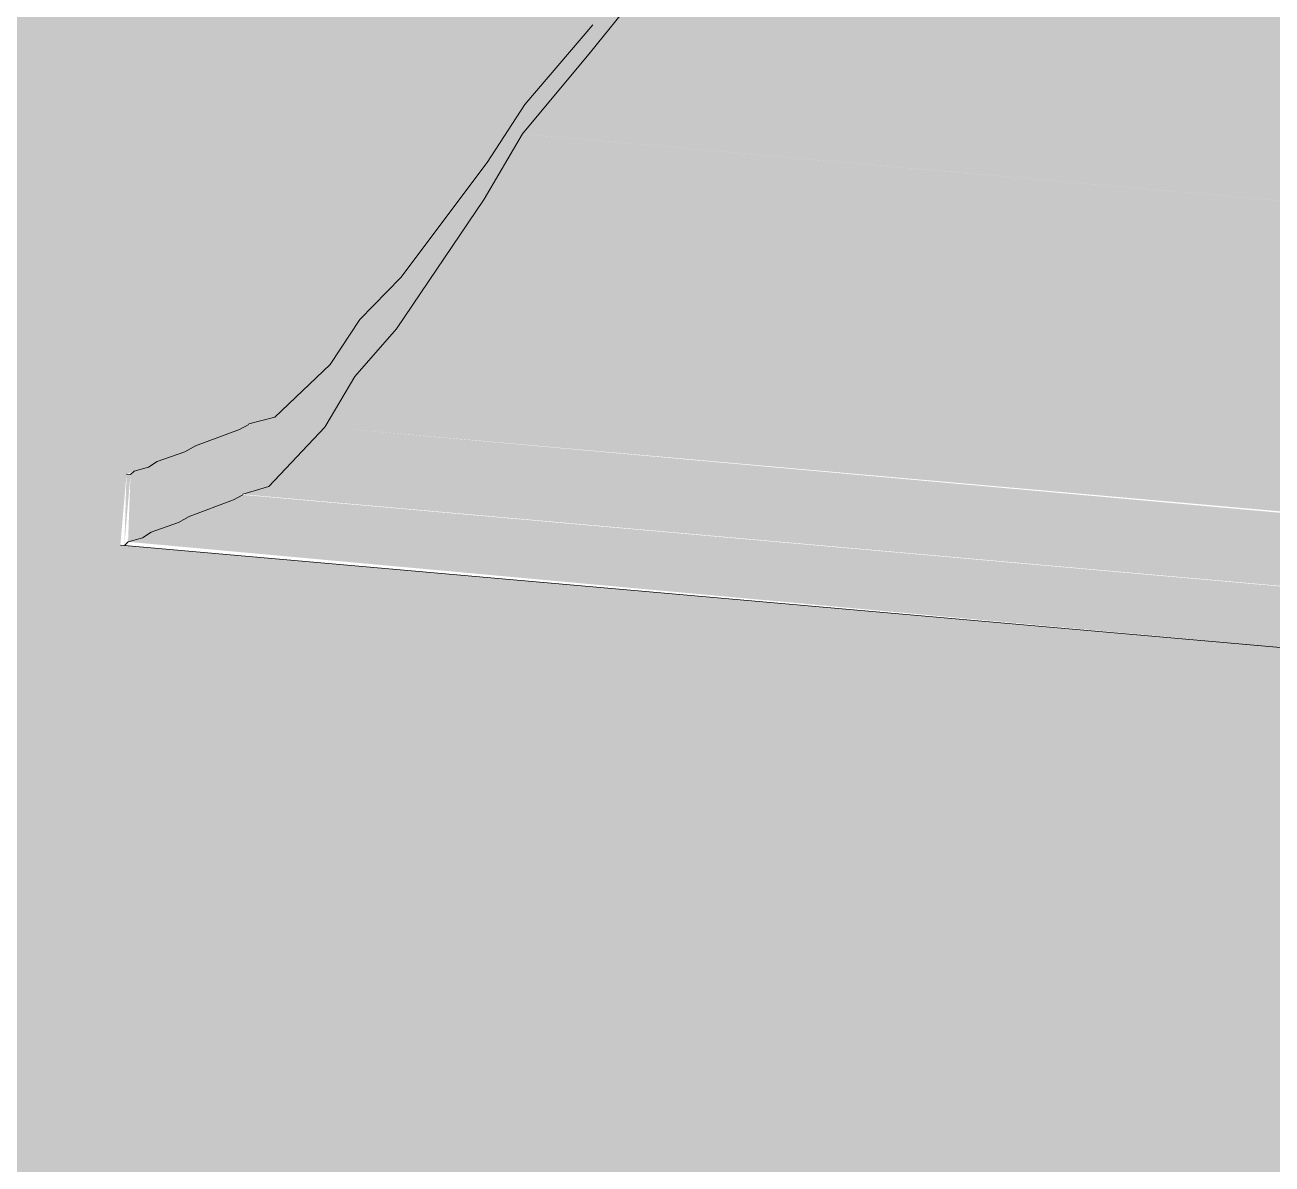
# Model space of a CAD drawing. Header units: centimetres. Extents: x -4381 to 5639, y -3920 to 4826.
# Drawn here: x 64.7509 to 64.96, y 36.0079 to 36.1988 of the extents above; entities that cross this region are included whole.
import ezdxf
from ezdxf.xclip import XClip

# ---------------------------------------------------------------- set-up
doc = ezdxf.new("R2010")
doc.units = ezdxf.units.CM
doc.header["$MEASUREMENT"] = 0
doc.header["$XCLIPFRAME"] = 0
doc.set_wipeout_variables(frame=1)
doc.linetypes.add('Wipeout_Contour', pattern=[100, 0, -100])
for name, color, linetype in [('01- MOBILIER', 7, 'Continuous'), ('Drawing & Figure', 7, 'Continuous'), ('Structural - Bearing', 7, 'Continuous')]:
    doc.layers.add(name, color=color, linetype=linetype)
for name, color, linetype, lineweight in [('01- MOBILIER_Pen_No__1', 7, 'Continuous', 5), ('01- MOBILIER_Pen_No__101', 252, 'Continuous', 5), ('01- MOBILIER_Pen_No__2', 8, 'Continuous', 5)]:
    doc.layers.add(name, color=color, linetype=linetype, lineweight=lineweight)
doc.layers.add('01- MOBILIER_Pen_No__178', color=7, linetype='Continuous', lineweight=5, true_color=0xbda888)
doc.layers.add('Structural - Bearing_Pen_No__102', color=7, linetype='Continuous', lineweight=5, true_color=0xcccccc)

# ---------------------------------------------------------------- blocks, each defined once
blk = doc.blocks.new('Drawing_7_7', base_point=(-363.09186, 32.20361))
at = {"color": 254, "linetype": 'Wipeout_Contour', "lineweight": 0, "ltscale": 6933.807382}
blk.add_wipeout([(63.96688, 38.80361), (63.96688, 36.60361), (64.56688, 36.60361), (64.56688, 35.70361), (64.85553, 35.70361), (64.85553, 35.71361), (65.03281, 35.71361), (65.03281, 36.07536), (64.96421, 36.08146), (64.9653, 36.09411), (64.76688, 36.11161), (64.76791, 36.12348), (64.7692, 36.12402), (64.7716, 36.12469), (64.77305, 36.1256), (64.77767, 36.12722), (64.77947, 36.12822), (64.78685, 36.13101), (64.78841, 36.13183), (64.79277, 36.13304), (64.80205, 36.14186), (64.80705, 36.1494), (64.81393, 36.15645), (64.8284, 36.17572), (64.83471, 36.18546), (64.84608, 36.19879), (64.86889, 36.2263), (64.88267, 36.2433), (64.89521, 36.25419), (64.92684, 36.28217), (64.94098, 36.29483), (64.9642, 36.31004), (64.99098, 36.32773), (65.0107, 36.33736), (65.04499, 36.35416), (65.04612, 36.35174), (65.05404, 36.35564), (65.05229, 36.35926), (65.06019, 36.36465), (65.08269, 36.38013), (65.1078, 36.39394), (65.12325, 36.40255), (65.15198, 36.41492), (65.16529, 36.4208), (65.19329, 36.42984), (65.20802, 36.43479), (65.23204, 36.44013), (65.25059, 36.44455), (65.26206, 36.44635), (65.28563, 36.45179), (65.30352, 36.45581), (65.30968, 36.45882), (65.32382, 36.46297), (65.3295, 36.46537), (65.33647, 36.46701), (65.34407, 36.46994), (65.34606, 36.4702), (65.35245, 36.47225), (65.35554, 36.47297), (65.36688, 36.46954), (65.2355, 36.10559), (65.19892, 36.11902), (65.19372, 36.12093), (65.16194, 36.13259), (65.15992, 36.13675), (65.15442, 36.13405), (65.15381, 36.12709), (65.15108, 36.11804), (65.14907, 36.11263), (65.14806, 36.10699), (65.1483, 36.10382), (65.14918, 36.1016), (65.15146, 36.09989), (65.15284, 36.09872), (65.15963, 36.09469), (65.16123, 36.09339), (65.1655, 36.09099), (65.16677, 36.08983), (65.16902, 36.08875), (65.1702, 36.088), (65.16917, 36.07612), (65.14192, 36.07853), (65.14082, 36.06577), (65.07221, 36.07186), (65.07221, 35.71361), (65.2495, 35.71361), (65.2495, 35.70361), (65.66688, 35.70361), (65.66688, 37.80361), (66.86688, 37.80361), (66.86688, 35.70361), (67.49688, 35.70361), (67.49688, 38.80361)], dxfattribs=at).dxf.layer = 'Structural - Bearing'
at = {"layer": 'Structural - Bearing_Pen_No__102', "linetype": 'Continuous', "ltscale": 10}
blk.add_hatch(color=256, dxfattribs=at).paths.add_polyline_path([(63.96688, 38.80361), (63.96688, 36.60361), (64.56688, 36.60361), (64.56688, 35.70361), (64.85553, 35.70361), (64.85553, 35.71361), (65.03281, 35.71361), (65.03281, 36.07536), (64.96421, 36.08146), (64.9653, 36.09411), (64.76688, 36.11161), (64.76791, 36.12348), (64.7692, 36.12402), (64.7716, 36.12469), (64.77305, 36.1256), (64.77767, 36.12722), (64.77947, 36.12822), (64.78685, 36.13101), (64.78841, 36.13183), (64.79277, 36.13304), (64.80205, 36.14186), (64.80705, 36.1494), (64.81393, 36.15645), (64.8284, 36.17572), (64.83471, 36.18546), (64.84608, 36.19879), (64.86889, 36.2263), (64.88267, 36.2433), (64.89521, 36.25419), (64.92684, 36.28217), (64.94098, 36.29483), (64.9642, 36.31004), (64.99098, 36.32773), (65.0107, 36.33736), (65.04499, 36.35416), (65.04612, 36.35174), (65.05404, 36.35564), (65.05229, 36.35926), (65.06019, 36.36465), (65.08269, 36.38013), (65.1078, 36.39394), (65.12325, 36.40255), (65.15198, 36.41492), (65.16529, 36.4208), (65.19329, 36.42984), (65.20802, 36.43479), (65.23204, 36.44013), (65.25059, 36.44455), (65.26206, 36.44635), (65.28563, 36.45179), (65.30352, 36.45581), (65.30968, 36.45882), (65.32382, 36.46297), (65.3295, 36.46537), (65.33647, 36.46701), (65.34407, 36.46994), (65.34606, 36.4702), (65.35245, 36.47225), (65.35554, 36.47297), (65.36688, 36.46954), (65.2355, 36.10559), (65.19892, 36.11902), (65.19372, 36.12093), (65.16194, 36.13259), (65.15992, 36.13675), (65.15442, 36.13405), (65.15381, 36.12709), (65.15108, 36.11804), (65.14907, 36.11263), (65.14806, 36.10699), (65.1483, 36.10382), (65.14918, 36.1016), (65.15146, 36.09989), (65.15284, 36.09872), (65.15963, 36.09469), (65.16123, 36.09339), (65.1655, 36.09099), (65.16677, 36.08983), (65.16902, 36.08875), (65.1702, 36.088), (65.16917, 36.07612), (65.14192, 36.07853), (65.14082, 36.06577), (65.07221, 36.07186), (65.07221, 35.71361), (65.2495, 35.71361), (65.2495, 35.70361), (65.66688, 35.70361), (65.66688, 37.80361), (66.86688, 37.80361), (66.86688, 35.70361), (67.49688, 35.70361), (67.49688, 38.80361)])
at = {"color": 254, "linetype": 'Wipeout_Contour', "lineweight": 0, "ltscale": 222.854236}
blk.add_wipeout([(64.76791, 36.12348), (64.76755, 36.11155), (64.76858, 36.12342)], dxfattribs=at).dxf.layer = '01- MOBILIER'
at = {"layer": '01- MOBILIER_Pen_No__101', "linetype": 'Continuous', "ltscale": 10}
for points in [[(64.76791, 36.12348), (64.76688, 36.11161)], [(64.76791, 36.12348), (64.76755, 36.11155), (64.76858, 36.12342)]]:
    blk.add_hatch(color=256, dxfattribs=at).paths.add_polyline_path(points)
at = {"color": 254, "linetype": 'Wipeout_Contour', "lineweight": 0, "ltscale": 222.79237}
blk.add_wipeout([(64.76858, 36.12342), (64.76817, 36.11215), (64.7692, 36.12402)], dxfattribs=at).dxf.layer = '01- MOBILIER'
at = {"layer": '01- MOBILIER_Pen_No__101', "linetype": 'Continuous', "ltscale": 10}
for points in [[(64.76858, 36.12342), (64.76755, 36.11155)], [(64.76858, 36.12342), (64.76817, 36.11215), (64.7692, 36.12402)]]:
    blk.add_hatch(color=256, dxfattribs=at).paths.add_polyline_path(points)
at = {"color": 254, "linetype": 'Wipeout_Contour', "lineweight": 0, "ltscale": 222.641349}
blk.add_wipeout([(64.7692, 36.12402), (64.77057, 36.11283), (64.7716, 36.12469)], dxfattribs=at).dxf.layer = '01- MOBILIER'
at = {"layer": '01- MOBILIER_Pen_No__101', "linetype": 'Continuous', "ltscale": 10}
blk.add_hatch(color=256, dxfattribs=at).paths.add_polyline_path([(64.7692, 36.12402), (64.77057, 36.11283), (64.7716, 36.12469)])
at = {"color": 254, "linetype": 'Wipeout_Contour', "lineweight": 0, "ltscale": 222.326256}
blk.add_wipeout([(64.7692, 36.12402), (64.76817, 36.11215), (64.77057, 36.11283)], dxfattribs=at).dxf.layer = '01- MOBILIER'
at = {"layer": '01- MOBILIER_Pen_No__101', "linetype": 'Continuous', "ltscale": 10}
blk.add_hatch(color=256, dxfattribs=at).paths.add_polyline_path([(64.7692, 36.12402), (64.76817, 36.11215), (64.77057, 36.11283)])
at = {"layer": '01- MOBILIER_Pen_No__1', "linetype": 'Continuous', "ltscale": 10}
for p, q in [((64.76791, 36.12348), (64.76858, 36.12342)), ((64.76858, 36.12342), (64.7692, 36.12402))]:
    blk.add_line(p, q, dxfattribs=at)
at = {"color": 254, "linetype": 'Wipeout_Contour', "lineweight": 0, "ltscale": 222.882655}
blk.add_wipeout([(64.7716, 36.12469), (64.77203, 36.11375), (64.77305, 36.1256)], dxfattribs=at).dxf.layer = '01- MOBILIER'
at = {"layer": '01- MOBILIER_Pen_No__101', "linetype": 'Continuous', "ltscale": 10}
blk.add_hatch(color=256, dxfattribs=at).paths.add_polyline_path([(64.7716, 36.12469), (64.77203, 36.11375), (64.77305, 36.1256)])
at = {"color": 254, "linetype": 'Wipeout_Contour', "lineweight": 0, "ltscale": 222.099081}
blk.add_wipeout([(64.7716, 36.12469), (64.77057, 36.11283), (64.77203, 36.11375)], dxfattribs=at).dxf.layer = '01- MOBILIER'
at = {"layer": '01- MOBILIER_Pen_No__101', "linetype": 'Continuous', "ltscale": 10}
blk.add_hatch(color=256, dxfattribs=at).paths.add_polyline_path([(64.7716, 36.12469), (64.77057, 36.11283), (64.77203, 36.11375)])
at = {"color": 254, "linetype": 'Wipeout_Contour', "lineweight": 0, "ltscale": 222.439372}
blk.add_wipeout([(64.77305, 36.1256), (64.77665, 36.11539), (64.77767, 36.12722)], dxfattribs=at).dxf.layer = '01- MOBILIER'
at = {"layer": '01- MOBILIER_Pen_No__101', "linetype": 'Continuous', "ltscale": 10}
blk.add_hatch(color=256, dxfattribs=at).paths.add_polyline_path([(64.77305, 36.1256), (64.77665, 36.11539), (64.77767, 36.12722)])
at = {"color": 254, "linetype": 'Wipeout_Contour', "lineweight": 0, "ltscale": 222.559355}
blk.add_wipeout([(64.77305, 36.1256), (64.77203, 36.11375), (64.77665, 36.11539)], dxfattribs=at).dxf.layer = '01- MOBILIER'
at = {"layer": '01- MOBILIER_Pen_No__101', "linetype": 'Continuous', "ltscale": 10}
blk.add_hatch(color=256, dxfattribs=at).paths.add_polyline_path([(64.77305, 36.1256), (64.77203, 36.11375), (64.77665, 36.11539)])
at = {"layer": '01- MOBILIER_Pen_No__1', "linetype": 'Continuous', "ltscale": 10}
for p, q in [((64.7716, 36.12469), (64.77305, 36.1256)), ((64.7692, 36.12402), (64.7716, 36.12469))]:
    blk.add_line(p, q, dxfattribs=at)
at = {"color": 254, "linetype": 'Wipeout_Contour', "lineweight": 0, "ltscale": 222.780448}
blk.add_wipeout([(64.77767, 36.12722), (64.77844, 36.11639), (64.77947, 36.12822)], dxfattribs=at).dxf.layer = '01- MOBILIER'
at = {"color": 254, "linetype": 'Wipeout_Contour', "lineweight": 0, "ltscale": 444.649141}
blk.add_wipeout([(64.76817, 36.11215), (64.96887, 36.09379), (64.97718, 36.0937), (64.99127, 36.09304), (65.00459, 36.09219), (64.77057, 36.11283)], dxfattribs=at).dxf.layer = '01- MOBILIER'
at = {"layer": '01- MOBILIER_Pen_No__101', "linetype": 'Continuous', "ltscale": 10}
blk.add_hatch(color=256, dxfattribs=at).paths.add_polyline_path([(64.77767, 36.12722), (64.77844, 36.11639), (64.77947, 36.12822)])
at = {"layer": '01- MOBILIER_Pen_No__178', "linetype": 'Continuous', "ltscale": 10}
blk.add_hatch(color=256, dxfattribs=at).paths.add_polyline_path([(64.76817, 36.11215), (64.96887, 36.09379), (64.97718, 36.0937), (64.99127, 36.09304), (65.00459, 36.09219), (64.77057, 36.11283)])
at = {"layer": '01- MOBILIER_Pen_No__1', "linetype": 'Continuous', "ltscale": 10}
for p, q in [((64.76688, 36.11161), (64.76755, 36.11155)), ((64.76755, 36.11155), (64.76817, 36.11215))]:
    blk.add_line(p, q, dxfattribs=at)
at = {"color": 254, "linetype": 'Wipeout_Contour', "lineweight": 0, "ltscale": 222.240635}
blk.add_wipeout([(64.77767, 36.12722), (64.77665, 36.11539), (64.77844, 36.11639)], dxfattribs=at).dxf.layer = '01- MOBILIER'
at = {"layer": '01- MOBILIER_Pen_No__101', "linetype": 'Continuous', "ltscale": 10}
blk.add_hatch(color=256, dxfattribs=at).paths.add_polyline_path([(64.77767, 36.12722), (64.77665, 36.11539), (64.77844, 36.11639)])
at = {"color": 254, "linetype": 'Wipeout_Contour', "lineweight": 0, "ltscale": 222.344253}
blk.add_wipeout([(64.77947, 36.12822), (64.78583, 36.11921), (64.78685, 36.13101)], dxfattribs=at).dxf.layer = '01- MOBILIER'
at = {"layer": '01- MOBILIER_Pen_No__101', "linetype": 'Continuous', "ltscale": 10}
blk.add_hatch(color=256, dxfattribs=at).paths.add_polyline_path([(64.77947, 36.12822), (64.78583, 36.11921), (64.78685, 36.13101)])
at = {"color": 254, "linetype": 'Wipeout_Contour', "lineweight": 0, "ltscale": 222.704584}
blk.add_wipeout([(64.77947, 36.12822), (64.77844, 36.11639), (64.78583, 36.11921)], dxfattribs=at).dxf.layer = '01- MOBILIER'
at = {"layer": '01- MOBILIER_Pen_No__101', "linetype": 'Continuous', "ltscale": 10}
blk.add_hatch(color=256, dxfattribs=at).paths.add_polyline_path([(64.77947, 36.12822), (64.77844, 36.11639), (64.78583, 36.11921)])
at = {"layer": '01- MOBILIER_Pen_No__1', "linetype": 'Continuous', "ltscale": 10}
for p, q in [((64.77767, 36.12722), (64.77947, 36.12822)), ((64.77305, 36.1256), (64.77767, 36.12722))]:
    blk.add_line(p, q, dxfattribs=at)
at = {"color": 254, "linetype": 'Wipeout_Contour', "lineweight": 0, "ltscale": 222.890114}
blk.add_wipeout([(64.78685, 36.13101), (64.78739, 36.12003), (64.78841, 36.13183)], dxfattribs=at).dxf.layer = '01- MOBILIER'
at = {"color": 254, "linetype": 'Wipeout_Contour', "lineweight": 0, "ltscale": 964.609608}
blk.add_wipeout([(64.77057, 36.11283), (65.00459, 36.09219), (65.0096, 36.09199), (65.03095, 36.09067), (65.05382, 36.08885), (65.07666, 36.08664), (65.09792, 36.0842), (65.10289, 36.08352), (65.16574, 36.07797), (65.16447, 36.07913), (65.1602, 36.08155), (64.77665, 36.11539), (64.77203, 36.11375)], dxfattribs=at).dxf.layer = '01- MOBILIER'
at = {"layer": '01- MOBILIER_Pen_No__101', "linetype": 'Continuous', "ltscale": 10}
blk.add_hatch(color=256, dxfattribs=at).paths.add_polyline_path([(64.78685, 36.13101), (64.78739, 36.12003), (64.78841, 36.13183)])
at = {"layer": '01- MOBILIER_Pen_No__178', "linetype": 'Continuous', "ltscale": 10}
blk.add_hatch(color=256, dxfattribs=at).paths.add_polyline_path([(64.77057, 36.11283), (65.00459, 36.09219), (65.0096, 36.09199), (65.03095, 36.09067), (65.05382, 36.08885), (65.07666, 36.08664), (65.09792, 36.0842), (65.10289, 36.08352), (65.16574, 36.07797), (65.16447, 36.07913), (65.1602, 36.08155), (64.77665, 36.11539), (64.77203, 36.11375)])
at = {"layer": '01- MOBILIER_Pen_No__1', "linetype": 'Continuous', "ltscale": 10}
for p, q in [((64.76817, 36.11215), (64.77057, 36.11283)), ((64.77057, 36.11283), (64.77203, 36.11375))]:
    blk.add_line(p, q, dxfattribs=at)
at = {"color": 254, "linetype": 'Wipeout_Contour', "lineweight": 0, "ltscale": 222.189872}
blk.add_wipeout([(64.78685, 36.13101), (64.78583, 36.11921), (64.78739, 36.12003)], dxfattribs=at).dxf.layer = '01- MOBILIER'
at = {"layer": '01- MOBILIER_Pen_No__101', "linetype": 'Continuous', "ltscale": 10}
blk.add_hatch(color=256, dxfattribs=at).paths.add_polyline_path([(64.78685, 36.13101), (64.78583, 36.11921), (64.78739, 36.12003)])
at = {"color": 254, "linetype": 'Wipeout_Contour', "lineweight": 0, "ltscale": 222.51571}
blk.add_wipeout([(64.78842, 36.13192), (64.79176, 36.12142), (64.79277, 36.13304)], dxfattribs=at).dxf.layer = '01- MOBILIER'
at = {"color": 254, "linetype": 'Wipeout_Contour', "lineweight": 0, "ltscale": 445.947801}
blk.add_wipeout([(65.15182, 36.08692), (64.78583, 36.11921), (64.77844, 36.11639), (64.77665, 36.11539), (65.1602, 36.08155), (65.15861, 36.08286)], dxfattribs=at).dxf.layer = '01- MOBILIER'
at = {"layer": '01- MOBILIER_Pen_No__178', "linetype": 'Continuous', "ltscale": 10}
blk.add_hatch(color=256, dxfattribs=at).paths.add_polyline_path([(65.15182, 36.08692), (64.78583, 36.11921), (64.77844, 36.11639), (64.77665, 36.11539), (65.1602, 36.08155), (65.15861, 36.08286)])
at = {"layer": '01- MOBILIER_Pen_No__2', "linetype": 'Continuous', "ltscale": 10}
blk.add_hatch(color=256, dxfattribs=at).paths.add_polyline_path([(64.78842, 36.13192), (64.79176, 36.12142), (64.79277, 36.13304)])
at = {"layer": '01- MOBILIER_Pen_No__1', "linetype": 'Continuous', "ltscale": 10}
for p, q in [((64.77203, 36.11375), (64.77665, 36.11539)), ((64.77665, 36.11539), (64.77844, 36.11639))]:
    blk.add_line(p, q, dxfattribs=at)
at = {"color": 254, "linetype": 'Wipeout_Contour', "lineweight": 0, "ltscale": 297.310293}
blk.add_wipeout([(65.15042, 36.08801), (64.78739, 36.12003), (64.78583, 36.11921), (65.15182, 36.08692)], dxfattribs=at).dxf.layer = '01- MOBILIER'
at = {"layer": '01- MOBILIER_Pen_No__178', "linetype": 'Continuous', "ltscale": 10}
blk.add_hatch(color=256, dxfattribs=at).paths.add_polyline_path([(65.15042, 36.08801), (64.78739, 36.12003), (64.78583, 36.11921), (65.15182, 36.08692)])
at = {"layer": '01- MOBILIER_Pen_No__1', "linetype": 'Continuous', "ltscale": 10}
blk.add_line((64.77844, 36.11639), (64.78583, 36.11921), dxfattribs=at)
at = {"color": 254, "linetype": 'Wipeout_Contour', "lineweight": 0, "ltscale": 222.584888}
blk.add_wipeout([(64.78842, 36.13192), (64.78739, 36.12012), (64.79176, 36.12142)], dxfattribs=at).dxf.layer = '01- MOBILIER'
at = {"layer": '01- MOBILIER_Pen_No__2', "linetype": 'Continuous', "ltscale": 10}
blk.add_hatch(color=256, dxfattribs=at).paths.add_polyline_path([(64.78842, 36.13192), (64.78739, 36.12012), (64.79176, 36.12142)])
at = {"layer": '01- MOBILIER_Pen_No__1', "linetype": 'Continuous', "ltscale": 10}
for p, q in [((64.78685, 36.13101), (64.78841, 36.13183)), ((64.77947, 36.12822), (64.78685, 36.13101))]:
    blk.add_line(p, q, dxfattribs=at)
at = {"color": 254, "linetype": 'Wipeout_Contour', "lineweight": 0, "ltscale": 222.066508}
blk.add_wipeout([(64.79277, 36.13304), (64.80114, 36.1314), (64.80205, 36.14186)], dxfattribs=at).dxf.layer = '01- MOBILIER'
at = {"layer": '01- MOBILIER_Pen_No__2', "linetype": 'Continuous', "ltscale": 10}
blk.add_hatch(color=256, dxfattribs=at).paths.add_polyline_path([(64.79277, 36.13304), (64.80114, 36.1314), (64.80205, 36.14186)])
at = {"color": 254, "linetype": 'Wipeout_Contour', "lineweight": 0, "ltscale": 222.179323}
blk.add_wipeout([(64.80205, 36.14186), (64.80622, 36.13989), (64.80705, 36.1494)], dxfattribs=at).dxf.layer = '01- MOBILIER'
at = {"color": 254, "linetype": 'Wipeout_Contour', "lineweight": 0, "ltscale": 223.084039}
blk.add_wipeout([(64.79277, 36.13304), (64.79176, 36.12142), (64.80114, 36.1314)], dxfattribs=at).dxf.layer = '01- MOBILIER'
at = {"layer": '01- MOBILIER_Pen_No__2', "linetype": 'Continuous', "ltscale": 10}
for points in [[(64.80205, 36.14186), (64.80622, 36.13989), (64.80705, 36.1494)], [(64.79277, 36.13304), (64.79176, 36.12142), (64.80114, 36.1314)]]:
    blk.add_hatch(color=256, dxfattribs=at).paths.add_polyline_path(points)
at = {"color": 254, "linetype": 'Wipeout_Contour', "lineweight": 0, "ltscale": 222.143892}
blk.add_wipeout([(64.80705, 36.1494), (64.81318, 36.14785), (64.81393, 36.15645)], dxfattribs=at).dxf.layer = '01- MOBILIER'
at = {"color": 254, "linetype": 'Wipeout_Contour', "lineweight": 0, "ltscale": 223.032113}
blk.add_wipeout([(64.80205, 36.14186), (64.80114, 36.1314), (64.80622, 36.13989)], dxfattribs=at).dxf.layer = '01- MOBILIER'
at = {"color": 254, "linetype": 'Wipeout_Contour', "lineweight": 0, "ltscale": 297.31485}
blk.add_wipeout([(65.15043, 36.0881), (65.14818, 36.08998), (64.79176, 36.12142), (64.78739, 36.12012)], dxfattribs=at).dxf.layer = '01- MOBILIER'
at = {"layer": '01- MOBILIER_Pen_No__178', "linetype": 'Continuous', "ltscale": 10}
blk.add_hatch(color=256, dxfattribs=at).paths.add_polyline_path([(65.15043, 36.0881), (65.14818, 36.08998), (64.79176, 36.12142), (64.78739, 36.12012)])
at = {"layer": '01- MOBILIER_Pen_No__2', "linetype": 'Continuous', "ltscale": 10}
for points in [[(64.80705, 36.1494), (64.81318, 36.14785), (64.81393, 36.15645)], [(64.80205, 36.14186), (64.80114, 36.1314), (64.80622, 36.13989)]]:
    blk.add_hatch(color=256, dxfattribs=at).paths.add_polyline_path(points)
at = {"layer": '01- MOBILIER_Pen_No__1', "linetype": 'Continuous', "ltscale": 10}
blk.add_line((64.78583, 36.11921), (64.78739, 36.12003), dxfattribs=at)
at = {"color": 254, "linetype": 'Wipeout_Contour', "lineweight": 0, "ltscale": 222.381817}
blk.add_wipeout([(64.81393, 36.15645), (64.82787, 36.16957), (64.8284, 36.17572)], dxfattribs=at).dxf.layer = '01- MOBILIER'
at = {"color": 254, "linetype": 'Wipeout_Contour', "lineweight": 0, "ltscale": 223.123873}
blk.add_wipeout([(64.80705, 36.1494), (64.80622, 36.13989), (64.81318, 36.14785)], dxfattribs=at).dxf.layer = '01- MOBILIER'
at = {"color": 254, "linetype": 'Wipeout_Contour', "lineweight": 0, "ltscale": 371.144814}
blk.add_wipeout([(64.79176, 36.12142), (65.14818, 36.08998), (65.14732, 36.09246), (65.14684, 36.10038), (64.80114, 36.1314)], dxfattribs=at).dxf.layer = '01- MOBILIER'
at = {"layer": '01- MOBILIER_Pen_No__178', "linetype": 'Continuous', "ltscale": 10}
blk.add_hatch(color=256, dxfattribs=at).paths.add_polyline_path([(64.79176, 36.12142), (65.14818, 36.08998), (65.14732, 36.09246), (65.14684, 36.10038), (64.80114, 36.1314)])
at = {"layer": '01- MOBILIER_Pen_No__2', "linetype": 'Continuous', "ltscale": 10}
for points in [[(64.81393, 36.15645), (64.82787, 36.16957), (64.8284, 36.17572)], [(64.80705, 36.1494), (64.80622, 36.13989), (64.81318, 36.14785)]]:
    blk.add_hatch(color=256, dxfattribs=at).paths.add_polyline_path(points)
at = {"layer": '01- MOBILIER_Pen_No__1', "linetype": 'Continuous', "ltscale": 10}
for p, q in [((64.78842, 36.13192), (64.79277, 36.13304)), ((64.78739, 36.12012), (64.79176, 36.12142))]:
    blk.add_line(p, q, dxfattribs=at)
at = {"color": 254, "linetype": 'Wipeout_Contour', "lineweight": 0, "ltscale": 222.360069}
blk.add_wipeout([(64.8284, 36.17572), (64.83428, 36.18052), (64.83471, 36.18545)], dxfattribs=at).dxf.layer = '01- MOBILIER'
at = {"color": 254, "linetype": 'Wipeout_Contour', "lineweight": 0, "ltscale": 223.012525}
blk.add_wipeout([(64.81393, 36.15645), (64.81318, 36.14785), (64.82787, 36.16957)], dxfattribs=at).dxf.layer = '01- MOBILIER'
at = {"layer": '01- MOBILIER_Pen_No__2', "linetype": 'Continuous', "ltscale": 10}
for points in [[(64.8284, 36.17572), (64.83428, 36.18052), (64.83471, 36.18545)], [(64.81393, 36.15645), (64.81318, 36.14785), (64.82787, 36.16957)]]:
    blk.add_hatch(color=256, dxfattribs=at).paths.add_polyline_path(points)
at = {"layer": '01- MOBILIER_Pen_No__1', "linetype": 'Continuous', "ltscale": 10}
blk.add_line((64.80705, 36.1494), (64.81393, 36.15645), dxfattribs=at)
at = {"color": 254, "linetype": 'Wipeout_Contour', "lineweight": 0, "ltscale": 222.45579}
blk.add_wipeout([(64.83471, 36.18546), (64.84568, 36.19424), (64.84608, 36.19879)], dxfattribs=at).dxf.layer = '01- MOBILIER'
at = {"color": 254, "linetype": 'Wipeout_Contour', "lineweight": 0, "ltscale": 223.120885}
blk.add_wipeout([(64.8284, 36.17572), (64.82787, 36.16957), (64.83428, 36.18052)], dxfattribs=at).dxf.layer = '01- MOBILIER'
at = {"color": 254, "linetype": 'Wipeout_Contour', "lineweight": 0, "ltscale": 446.088319}
blk.add_wipeout([(64.80114, 36.1314), (65.14696, 36.10089), (65.14907, 36.11263), (65.15108, 36.11804), (64.81318, 36.14785), (64.80622, 36.13989)], dxfattribs=at).dxf.layer = '01- MOBILIER'
at = {"layer": '01- MOBILIER_Pen_No__101', "linetype": 'Continuous', "ltscale": 10}
for points in [[(64.83471, 36.18546), (64.84568, 36.19424), (64.84608, 36.19879)], [(64.80114, 36.1314), (65.14696, 36.10089), (65.14907, 36.11263), (65.15108, 36.11804), (64.81318, 36.14785), (64.80622, 36.13989)]]:
    blk.add_hatch(color=256, dxfattribs=at).paths.add_polyline_path(points)
at = {"layer": '01- MOBILIER_Pen_No__2', "linetype": 'Continuous', "ltscale": 10}
for points in [[(64.8284, 36.17572), (64.82787, 36.16957), (64.83428, 36.18052)], [(64.82787, 36.16957), (64.81318, 36.14785), (65.15108, 36.11804), (65.15381, 36.12709), (65.14525, 36.14157)]]:
    blk.add_hatch(color=256, dxfattribs=at).paths.add_polyline_path(points)
at = {"layer": '01- MOBILIER_Pen_No__1', "linetype": 'Continuous', "ltscale": 10}
for p, q in [((64.80205, 36.14186), (64.80705, 36.1494)), ((64.80622, 36.13988), (64.81318, 36.14785)), ((64.79277, 36.13304), (64.80205, 36.14186)), ((64.80114, 36.1314), (64.80622, 36.13988)), ((64.79176, 36.12142), (64.80114, 36.1314)), ((64.76755, 36.11155), (64.9689, 36.09379))]:
    blk.add_line(p, q, dxfattribs=at)
at = {"color": 254, "linetype": 'Wipeout_Contour', "lineweight": 0, "ltscale": 222.622137}
blk.add_wipeout([(64.84608, 36.19879), (64.86856, 36.22252), (64.86889, 36.2263)], dxfattribs=at).dxf.layer = '01- MOBILIER'
at = {"color": 254, "linetype": 'Wipeout_Contour', "lineweight": 0, "ltscale": 297.492941}
blk.add_wipeout([(64.82787, 36.16957), (65.14525, 36.14157), (65.13927, 36.15362), (64.83428, 36.18052)], dxfattribs=at).dxf.layer = '01- MOBILIER'
at = {"layer": '01- MOBILIER_Pen_No__101', "linetype": 'Continuous', "ltscale": 10}
blk.add_hatch(color=256, dxfattribs=at).paths.add_polyline_path([(64.82787, 36.16957), (65.14525, 36.14157), (65.13927, 36.15362), (64.83428, 36.18052)])
at = {"layer": '01- MOBILIER_Pen_No__2', "linetype": 'Continuous', "ltscale": 10}
blk.add_hatch(color=256, dxfattribs=at).paths.add_polyline_path([(64.84608, 36.19879), (64.86856, 36.22252), (64.86889, 36.2263)])
at = {"layer": '01- MOBILIER_Pen_No__1', "linetype": 'Continuous', "ltscale": 10}
for p, q in [((64.81393, 36.15645), (64.8284, 36.17572)), ((64.81318, 36.14785), (64.82787, 36.16957))]:
    blk.add_line(p, q, dxfattribs=at)
at = {"color": 254, "linetype": 'Wipeout_Contour', "lineweight": 0, "ltscale": 223.100615}
blk.add_wipeout([(64.83471, 36.18546), (64.83428, 36.18053), (64.84568, 36.19424)], dxfattribs=at).dxf.layer = '01- MOBILIER'
at = {"layer": '01- MOBILIER_Pen_No__2', "linetype": 'Continuous', "ltscale": 10}
blk.add_hatch(color=256, dxfattribs=at).paths.add_polyline_path([(64.83471, 36.18546), (64.83428, 36.18053), (64.84568, 36.19424)])
at = {"color": 254, "linetype": 'Wipeout_Contour', "lineweight": 0, "ltscale": 223.089393}
blk.add_wipeout([(64.84608, 36.19879), (64.84568, 36.19424), (64.86856, 36.22252)], dxfattribs=at).dxf.layer = '01- MOBILIER'
at = {"layer": '01- MOBILIER_Pen_No__2', "linetype": 'Continuous', "ltscale": 10}
blk.add_hatch(color=256, dxfattribs=at).paths.add_polyline_path([(64.84608, 36.19879), (64.84568, 36.19424), (64.86856, 36.22252)])
at = {"color": 254, "linetype": 'Wipeout_Contour', "lineweight": 0, "ltscale": 297.519288}
blk.add_wipeout([(64.83428, 36.18053), (65.13927, 36.15363), (65.13149, 36.16903), (64.84568, 36.19424)], dxfattribs=at).dxf.layer = '01- MOBILIER'
at = {"layer": '01- MOBILIER_Pen_No__101', "linetype": 'Continuous', "ltscale": 10}
blk.add_hatch(color=256, dxfattribs=at).paths.add_polyline_path([(64.83428, 36.18053), (65.13927, 36.15363), (65.13149, 36.16903), (64.84568, 36.19424)])
at = {"layer": '01- MOBILIER_Pen_No__1', "linetype": 'Continuous', "ltscale": 10}
for p, q in [((64.8284, 36.17572), (64.83471, 36.18545)), ((64.82787, 36.16957), (64.83428, 36.18052))]:
    blk.add_line(p, q, dxfattribs=at)
at = {"color": 254, "linetype": 'Wipeout_Contour', "lineweight": 0, "ltscale": 297.571133}
blk.add_wipeout([(64.84568, 36.19424), (65.13149, 36.16903), (65.11602, 36.20069), (64.86856, 36.22252)], dxfattribs=at).dxf.layer = '01- MOBILIER'
at = {"layer": '01- MOBILIER_Pen_No__178', "linetype": 'Continuous', "ltscale": 10}
blk.add_hatch(color=256, dxfattribs=at).paths.add_polyline_path([(64.84568, 36.19424), (65.13149, 36.16903), (65.11602, 36.20069), (64.86856, 36.22252)])
at = {"layer": '01- MOBILIER_Pen_No__1', "linetype": 'Continuous', "ltscale": 10}
for p, q in [((64.84568, 36.19424), (64.86856, 36.22252)), ((64.83471, 36.18546), (64.84608, 36.19879)), ((64.83428, 36.18053), (64.84568, 36.19424))]:
    blk.add_line(p, q, dxfattribs=at)

msp = doc.modelspace()

# ---------------------------------------------------------------- block references
at = {"layer": 'Drawing & Figure', "color": 151, "linetype": 'Continuous', "lineweight": 5, "ltscale": 10, "true_color": 0x80c2ff}
ref = msp.add_blockref('Drawing_7_7', (-363.09186, 32.20361), dxfattribs=at)
XClip(ref).set_block_clipping_path([(51.7463984619, 23.6253966175), (100.4426918859, 45.1170657245)])

doc.saveas('drawing.dxf')
